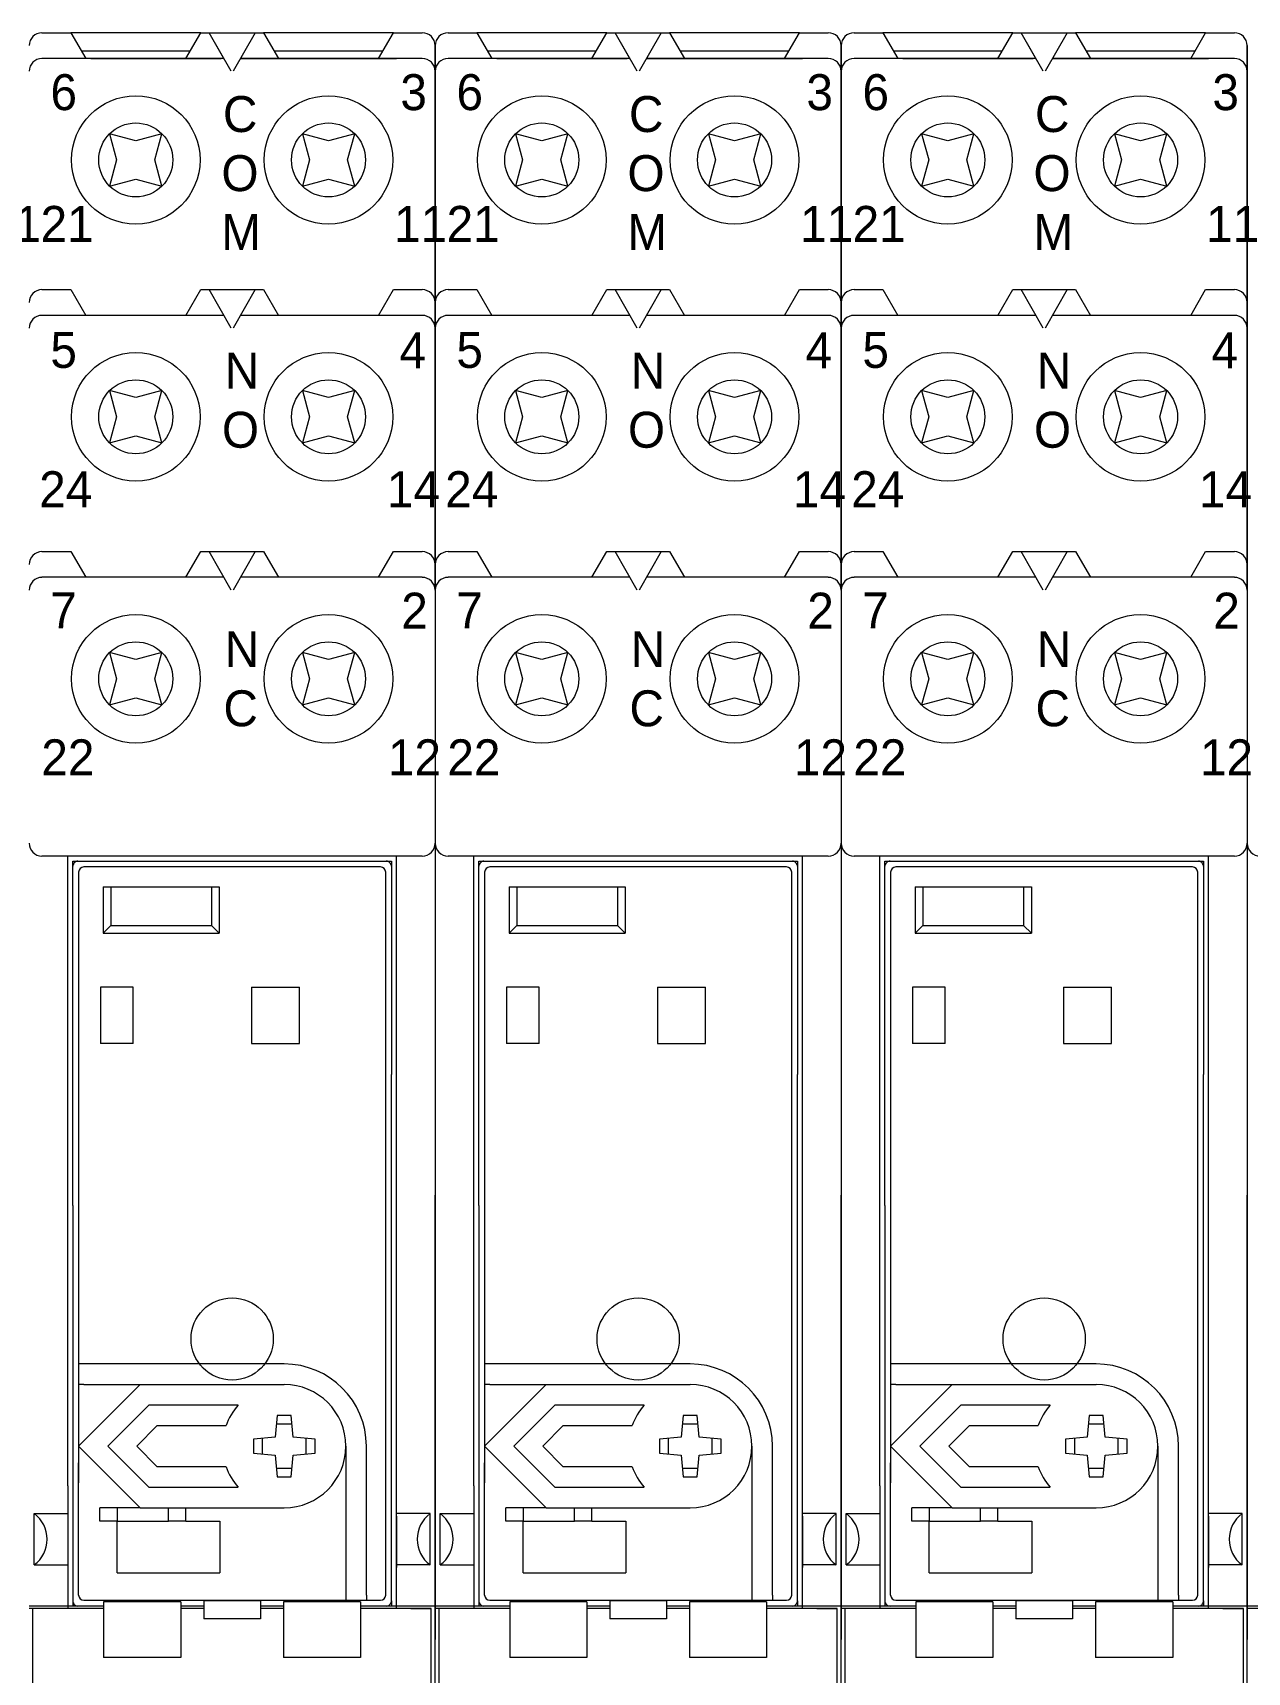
# Model space of a CAD drawing. Header units: millimetres. Extents: x -6000 to 26000, y -6000 to 26000.
# Drawn here: x 111.1 to 117.67, y -4571.37 to -4562.5 of the extents above; entities that cross this region are included whole.
import ezdxf

# ---------------------------------------------------------------- set-up
doc = ezdxf.new("R2010")
doc.units = ezdxf.units.MM
doc.header["$MEASUREMENT"] = 0
doc.linetypes.add('HIDDEN2', pattern=[2.38125, 1.5875, -0.79375])
doc.layers.add('Чертеж и Рисунок_Ном._пера__1', color=7, linetype='Continuous', lineweight=15)
doc.layers.add('Чертеж и Рисунок_Ном._пера__7', color=7, linetype='Continuous', lineweight=15)
doc.styles.add('СГЕНЕРИР_СТИЛЬ_3', font='')
doc.styles.get('СГЕНЕРИР_СТИЛЬ_3').set_extended_font_data('Arial')

msp = doc.modelspace()

# ---------------------------------------------------------------- linework, layer by layer
at = {"layer": 'Чертеж и Рисунок_Ном._пера__7', "color": 7, "linetype": 'Continuous', "lineweight": 15}
for p, q in [((111.1474, -4562.4969), (111.3035, -4562.4969)), ((112.0067, -4562.4969), (111.3035, -4562.4969)), ((111.3035, -4562.4969), (111.3839, -4562.636)), ((111.9263, -4562.636), (112.0067, -4562.4969)), ((112.0067, -4562.4969), (112.0515, -4562.4969)), ((112.0296, -4562.4969), (112.3239, -4562.4969)), ((112.1318, -4562.636), (112.0515, -4562.4969)), ((112.172, -4562.7056), (112.0515, -4562.4969)), ((112.0515, -4562.4969), (112.3019, -4562.4969)), ((112.3019, -4562.4969), (112.1814, -4562.7056)), ((112.3019, -4562.4969), (112.3468, -4562.4969)), ((113.0499, -4562.4969), (112.3468, -4562.4969)), ((112.3468, -4562.4969), (112.4271, -4562.636)), ((112.9696, -4562.636), (113.0499, -4562.4969)), ((113.0499, -4562.4969), (113.2061, -4562.4969)), ((113.3452, -4562.4969), (113.5013, -4562.4969)), ((114.2044, -4562.4969), (113.5013, -4562.4969)), ((113.5013, -4562.4969), (113.5816, -4562.636)), ((114.1241, -4562.636), (114.2044, -4562.4969)), ((114.2044, -4562.4969), (114.2493, -4562.4969)), ((114.2274, -4562.4969), (114.5216, -4562.4969)), ((114.3296, -4562.636), (114.2493, -4562.4969)), ((114.3698, -4562.7056), (114.2493, -4562.4969)), ((114.2493, -4562.4969), (114.4997, -4562.4969)), ((114.4997, -4562.4969), (114.3792, -4562.7056)), ((114.4997, -4562.4969), (114.5446, -4562.4969)), ((115.2477, -4562.4969), (114.5446, -4562.4969)), ((114.5446, -4562.4969), (114.6249, -4562.636)), ((115.1674, -4562.636), (115.2477, -4562.4969)), ((115.2477, -4562.4969), (115.4038, -4562.4969)), ((115.5429, -4562.4969), (115.6991, -4562.4969)), ((116.4022, -4562.4969), (115.6991, -4562.4969)), ((115.6991, -4562.4969), (115.7794, -4562.636)), ((116.3219, -4562.636), (116.4022, -4562.4969)), ((116.4022, -4562.4969), (116.4471, -4562.4969)), ((116.4251, -4562.4969), (116.7194, -4562.4969)), ((116.5274, -4562.636), (116.4471, -4562.4969)), ((116.5676, -4562.7056), (116.4471, -4562.4969)), ((116.4471, -4562.4969), (116.6975, -4562.4969)), ((116.6975, -4562.4969), (116.577, -4562.7056)), ((116.6975, -4562.4969), (116.7424, -4562.4969)), ((117.4455, -4562.4969), (116.7424, -4562.4969)), ((116.7424, -4562.4969), (116.8227, -4562.636)), ((117.3652, -4562.636), (117.4455, -4562.4969)), ((117.4455, -4562.4969), (117.6016, -4562.4969)), ((111.3598, -4562.5943), (111.9504, -4562.5943)), ((112.403, -4562.5943), (112.9937, -4562.5943)), ((113.2756, -4562.7056), (113.2756, -4562.5665)), ((113.2756, -4562.5665), (113.2756, -4562.7056)), ((113.5575, -4562.5943), (114.1482, -4562.5943)), ((114.6008, -4562.5943), (115.1915, -4562.5943)), ((115.4734, -4562.7056), (115.4734, -4562.5665)), ((115.4734, -4562.5665), (115.4734, -4562.7056)), ((115.7553, -4562.5943), (116.346, -4562.5943)), ((116.7986, -4562.5943), (117.3892, -4562.5943)), ((117.6712, -4562.7056), (117.6712, -4562.5665)), ((117.6712, -4562.5665), (117.6712, -4562.7056)), ((112.1318, -4562.636), (111.1474, -4562.636)), ((111.4117, -4562.636), (112.1166, -4562.636)), ((112.2216, -4562.636), (113.067, -4562.636)), ((113.2061, -4562.636), (112.2216, -4562.636)), ((112.2368, -4562.636), (113.067, -4562.636)), ((114.3296, -4562.636), (113.3452, -4562.636)), ((113.6095, -4562.636), (114.3144, -4562.636)), ((114.4194, -4562.636), (115.2647, -4562.636)), ((115.4038, -4562.636), (114.4194, -4562.636)), ((114.4346, -4562.636), (115.2647, -4562.636)), ((116.5274, -4562.636), (115.5429, -4562.636)), ((115.8072, -4562.636), (116.5122, -4562.636)), ((116.6172, -4562.636), (117.4625, -4562.636)), ((117.6016, -4562.636), (116.6172, -4562.636)), ((116.6324, -4562.636), (117.4625, -4562.636)), ((113.2756, -4562.7056), (113.2756, -4568.791)), ((113.2756, -4563.9575), (113.2756, -4562.7056)), ((113.2756, -4562.7056), (113.2756, -4568.791)), ((113.2756, -4562.7056), (113.2756, -4563.9575)), ((115.4734, -4562.7056), (115.4734, -4568.791)), ((115.4734, -4563.9575), (115.4734, -4562.7056)), ((115.4734, -4562.7056), (115.4734, -4568.791)), ((115.4734, -4562.7056), (115.4734, -4563.9575)), ((117.6712, -4562.7056), (117.6712, -4568.791)), ((117.6712, -4563.9575), (117.6712, -4562.7056)), ((117.6712, -4562.7056), (117.6712, -4568.791)), ((117.6712, -4562.7056), (117.6712, -4563.9575)), ((111.5135, -4563.0438), (111.5514, -4563.1855)), ((111.6551, -4563.0818), (111.5135, -4563.0438)), ((111.7967, -4563.0438), (111.6551, -4563.0818)), ((111.7588, -4563.1855), (111.7967, -4563.0438)), ((112.6983, -4563.0818), (112.5567, -4563.0438)), ((112.5567, -4563.0438), (112.5947, -4563.1855)), ((112.84, -4563.0438), (112.6983, -4563.0818)), ((112.802, -4563.1855), (112.84, -4563.0438)), ((113.7112, -4563.0438), (113.7492, -4563.1855)), ((113.8529, -4563.0818), (113.7112, -4563.0438)), ((113.9945, -4563.0438), (113.8529, -4563.0818)), ((113.9566, -4563.1855), (113.9945, -4563.0438)), ((114.8961, -4563.0818), (114.7545, -4563.0438)), ((114.7545, -4563.0438), (114.7924, -4563.1855)), ((115.0378, -4563.0438), (114.8961, -4563.0818)), ((114.9998, -4563.1855), (115.0378, -4563.0438)), ((115.909, -4563.0438), (115.947, -4563.1855)), ((116.0507, -4563.0818), (115.909, -4563.0438)), ((116.1923, -4563.0438), (116.0507, -4563.0818)), ((116.1543, -4563.1855), (116.1923, -4563.0438)), ((117.0939, -4563.0818), (116.9523, -4563.0438)), ((116.9523, -4563.0438), (116.9902, -4563.1855)), ((117.2355, -4563.0438), (117.0939, -4563.0818)), ((117.1976, -4563.1855), (117.2355, -4563.0438)), ((111.5514, -4563.1855), (111.5135, -4563.3271)), ((111.7967, -4563.3271), (111.7588, -4563.1855)), ((112.5947, -4563.1855), (112.5567, -4563.3271)), ((112.84, -4563.3271), (112.802, -4563.1855)), ((113.7492, -4563.1855), (113.7112, -4563.3271)), ((113.9945, -4563.3271), (113.9566, -4563.1855)), ((114.7924, -4563.1855), (114.7545, -4563.3271)), ((115.0378, -4563.3271), (114.9998, -4563.1855)), ((115.947, -4563.1855), (115.909, -4563.3271)), ((116.1923, -4563.3271), (116.1543, -4563.1855)), ((116.9902, -4563.1855), (116.9523, -4563.3271)), ((117.2355, -4563.3271), (117.1976, -4563.1855)), ((111.5135, -4563.3271), (111.6551, -4563.2891)), ((111.6551, -4563.2891), (111.7967, -4563.3271)), ((112.5567, -4563.3271), (112.6983, -4563.2891)), ((112.6983, -4563.2891), (112.84, -4563.3271)), ((113.7112, -4563.3271), (113.8529, -4563.2891)), ((113.8529, -4563.2891), (113.9945, -4563.3271)), ((114.7545, -4563.3271), (114.8961, -4563.2891)), ((114.8961, -4563.2891), (115.0378, -4563.3271)), ((115.909, -4563.3271), (116.0507, -4563.2891)), ((116.0507, -4563.2891), (116.1923, -4563.3271)), ((116.9523, -4563.3271), (117.0939, -4563.2891)), ((117.0939, -4563.2891), (117.2355, -4563.3271)), ((111.1474, -4563.8879), (111.3035, -4563.8879)), ((111.3035, -4563.8879), (111.3839, -4564.027)), ((111.9263, -4564.027), (112.0067, -4563.8879)), ((112.0067, -4563.8879), (112.0515, -4563.8879)), ((112.172, -4564.0966), (112.0515, -4563.8879)), ((112.0515, -4563.8879), (112.3019, -4563.8879)), ((112.3019, -4563.8879), (112.1814, -4564.0966)), ((112.3019, -4563.8879), (112.3468, -4563.8879)), ((112.3468, -4563.8879), (112.4271, -4564.027)), ((112.9696, -4564.027), (113.0499, -4563.8879)), ((113.0499, -4563.8879), (113.2061, -4563.8879)), ((113.3452, -4563.8879), (113.5013, -4563.8879)), ((113.5013, -4563.8879), (113.5816, -4564.027)), ((114.1241, -4564.027), (114.2044, -4563.8879)), ((114.2044, -4563.8879), (114.2493, -4563.8879)), ((114.3698, -4564.0966), (114.2493, -4563.8879)), ((114.2493, -4563.8879), (114.4997, -4563.8879)), ((114.4997, -4563.8879), (114.3792, -4564.0966)), ((114.4997, -4563.8879), (114.5446, -4563.8879)), ((114.5446, -4563.8879), (114.6249, -4564.027)), ((115.1674, -4564.027), (115.2477, -4563.8879)), ((115.2477, -4563.8879), (115.4038, -4563.8879)), ((115.5429, -4563.8879), (115.6991, -4563.8879)), ((115.6991, -4563.8879), (115.7794, -4564.027)), ((116.3219, -4564.027), (116.4022, -4563.8879)), ((116.4022, -4563.8879), (116.4471, -4563.8879)), ((116.5676, -4564.0966), (116.4471, -4563.8879)), ((116.4471, -4563.8879), (116.6975, -4563.8879)), ((116.6975, -4563.8879), (116.577, -4564.0966)), ((116.6975, -4563.8879), (116.7424, -4563.8879)), ((116.7424, -4563.8879), (116.8227, -4564.027)), ((117.3652, -4564.027), (117.4455, -4563.8879)), ((117.4455, -4563.8879), (117.6016, -4563.8879)), ((112.1318, -4564.027), (111.1474, -4564.027)), ((113.2061, -4564.027), (112.2216, -4564.027)), ((113.2756, -4564.0966), (113.2756, -4563.9575)), ((113.2756, -4563.9575), (113.2756, -4564.0966)), ((114.3296, -4564.027), (113.3452, -4564.027)), ((115.4038, -4564.027), (114.4194, -4564.027)), ((115.4734, -4564.0966), (115.4734, -4563.9575)), ((115.4734, -4563.9575), (115.4734, -4564.0966)), ((116.5274, -4564.027), (115.5429, -4564.027)), ((117.6016, -4564.027), (116.6172, -4564.027)), ((117.6712, -4564.0966), (117.6712, -4563.9575)), ((117.6712, -4563.9575), (117.6712, -4564.0966)), ((113.2756, -4565.3763), (113.2756, -4564.0966)), ((113.2756, -4564.0966), (113.2756, -4565.3763)), ((115.4734, -4565.3763), (115.4734, -4564.0966)), ((115.4734, -4564.0966), (115.4734, -4565.3763)), ((117.6712, -4565.3763), (117.6712, -4564.0966)), ((117.6712, -4564.0966), (117.6712, -4565.3763)), ((111.5135, -4564.4348), (111.5514, -4564.5765)), ((111.6551, -4564.4728), (111.5135, -4564.4348)), ((111.7967, -4564.4348), (111.6551, -4564.4728)), ((111.7588, -4564.5765), (111.7967, -4564.4348)), ((112.5567, -4564.4348), (112.5947, -4564.5765)), ((112.6983, -4564.4728), (112.5567, -4564.4348)), ((112.84, -4564.4348), (112.6983, -4564.4728)), ((112.802, -4564.5765), (112.84, -4564.4348)), ((113.7112, -4564.4348), (113.7492, -4564.5765)), ((113.8529, -4564.4728), (113.7112, -4564.4348)), ((113.9945, -4564.4348), (113.8529, -4564.4728)), ((113.9566, -4564.5765), (113.9945, -4564.4348)), ((114.7545, -4564.4348), (114.7924, -4564.5765)), ((114.8961, -4564.4728), (114.7545, -4564.4348)), ((115.0378, -4564.4348), (114.8961, -4564.4728)), ((114.9998, -4564.5765), (115.0378, -4564.4348)), ((115.909, -4564.4348), (115.947, -4564.5765)), ((116.0507, -4564.4728), (115.909, -4564.4348)), ((116.1923, -4564.4348), (116.0507, -4564.4728)), ((116.1543, -4564.5765), (116.1923, -4564.4348)), ((116.9523, -4564.4348), (116.9902, -4564.5765)), ((117.0939, -4564.4728), (116.9523, -4564.4348)), ((117.2355, -4564.4348), (117.0939, -4564.4728)), ((117.1976, -4564.5765), (117.2355, -4564.4348)), ((111.5514, -4564.5765), (111.5135, -4564.7181)), ((111.7967, -4564.7181), (111.7588, -4564.5765)), ((112.5947, -4564.5765), (112.5567, -4564.7181)), ((112.84, -4564.7181), (112.802, -4564.5765)), ((113.7492, -4564.5765), (113.7112, -4564.7181)), ((113.9945, -4564.7181), (113.9566, -4564.5765)), ((114.7924, -4564.5765), (114.7545, -4564.7181)), ((115.0378, -4564.7181), (114.9998, -4564.5765)), ((115.947, -4564.5765), (115.909, -4564.7181)), ((116.1923, -4564.7181), (116.1543, -4564.5765)), ((116.9902, -4564.5765), (116.9523, -4564.7181)), ((117.2355, -4564.7181), (117.1976, -4564.5765)), ((111.5135, -4564.7181), (111.6551, -4564.6801)), ((111.6551, -4564.6801), (111.7967, -4564.7181)), ((112.5567, -4564.7181), (112.6983, -4564.6801)), ((112.6983, -4564.6801), (112.84, -4564.7181)), ((113.7112, -4564.7181), (113.8529, -4564.6801)), ((113.8529, -4564.6801), (113.9945, -4564.7181)), ((114.7545, -4564.7181), (114.8961, -4564.6801)), ((114.8961, -4564.6801), (115.0378, -4564.7181)), ((115.909, -4564.7181), (116.0507, -4564.6801)), ((116.0507, -4564.6801), (116.1923, -4564.7181)), ((116.9523, -4564.7181), (117.0939, -4564.6801)), ((117.0939, -4564.6801), (117.2355, -4564.7181)), ((111.1474, -4565.3067), (111.3035, -4565.3067)), ((111.3035, -4565.3067), (111.3839, -4565.4458)), ((111.9263, -4565.4458), (112.0067, -4565.3067)), ((112.0067, -4565.3067), (112.0515, -4565.3067)), ((112.172, -4565.5154), (112.0515, -4565.3067)), ((112.0515, -4565.3067), (112.3019, -4565.3067)), ((112.3019, -4565.3067), (112.1814, -4565.5154)), ((112.3019, -4565.3067), (112.3468, -4565.3067)), ((112.3468, -4565.3067), (112.4271, -4565.4458)), ((112.9696, -4565.4458), (113.0499, -4565.3067)), ((113.0499, -4565.3067), (113.2061, -4565.3067)), ((113.3452, -4565.3067), (113.5013, -4565.3067)), ((113.5013, -4565.3067), (113.5816, -4565.4458)), ((114.1241, -4565.4458), (114.2044, -4565.3067)), ((114.2044, -4565.3067), (114.2493, -4565.3067)), ((114.3698, -4565.5154), (114.2493, -4565.3067)), ((114.2493, -4565.3067), (114.4997, -4565.3067)), ((114.4997, -4565.3067), (114.3792, -4565.5154)), ((114.4997, -4565.3067), (114.5446, -4565.3067)), ((114.5446, -4565.3067), (114.6249, -4565.4458)), ((115.1674, -4565.4458), (115.2477, -4565.3067)), ((115.2477, -4565.3067), (115.4038, -4565.3067)), ((115.5429, -4565.3067), (115.6991, -4565.3067)), ((115.6991, -4565.3067), (115.7794, -4565.4458)), ((116.3219, -4565.4458), (116.4022, -4565.3067)), ((116.4022, -4565.3067), (116.4471, -4565.3067)), ((116.5676, -4565.5154), (116.4471, -4565.3067)), ((116.4471, -4565.3067), (116.6975, -4565.3067)), ((116.6975, -4565.3067), (116.577, -4565.5154)), ((116.6975, -4565.3067), (116.7424, -4565.3067)), ((116.7424, -4565.3067), (116.8227, -4565.4458)), ((117.3652, -4565.4458), (117.4455, -4565.3067)), ((117.4455, -4565.3067), (117.6016, -4565.3067)), ((112.1318, -4565.4458), (111.1474, -4565.4458)), ((113.2061, -4565.4458), (112.2216, -4565.4458)), ((113.2756, -4565.5154), (113.2756, -4565.3763)), ((113.2756, -4565.3763), (113.2756, -4565.5154)), ((114.3296, -4565.4458), (113.3452, -4565.4458)), ((115.4038, -4565.4458), (114.4194, -4565.4458)), ((115.4734, -4565.5154), (115.4734, -4565.3763)), ((115.4734, -4565.3763), (115.4734, -4565.5154)), ((116.5274, -4565.4458), (115.5429, -4565.4458)), ((117.6016, -4565.4458), (116.6172, -4565.4458)), ((117.6712, -4565.5154), (117.6712, -4565.3763)), ((117.6712, -4565.3763), (117.6712, -4565.5154)), ((111.5135, -4565.8536), (111.5514, -4565.9953)), ((111.6551, -4565.8916), (111.5135, -4565.8536)), ((111.7967, -4565.8536), (111.6551, -4565.8916)), ((111.7588, -4565.9953), (111.7967, -4565.8536)), ((112.6983, -4565.8916), (112.5567, -4565.8536)), ((112.5567, -4565.8536), (112.5947, -4565.9953)), ((112.84, -4565.8536), (112.6983, -4565.8916)), ((112.802, -4565.9953), (112.84, -4565.8536)), ((113.7112, -4565.8536), (113.7492, -4565.9953)), ((113.8529, -4565.8916), (113.7112, -4565.8536)), ((113.9945, -4565.8536), (113.8529, -4565.8916)), ((113.9566, -4565.9953), (113.9945, -4565.8536)), ((114.8961, -4565.8916), (114.7545, -4565.8536)), ((114.7545, -4565.8536), (114.7924, -4565.9953)), ((115.0378, -4565.8536), (114.8961, -4565.8916)), ((114.9998, -4565.9953), (115.0378, -4565.8536)), ((115.909, -4565.8536), (115.947, -4565.9953)), ((116.0507, -4565.8916), (115.909, -4565.8536)), ((116.1923, -4565.8536), (116.0507, -4565.8916)), ((116.1543, -4565.9953), (116.1923, -4565.8536)), ((117.0939, -4565.8916), (116.9523, -4565.8536)), ((116.9523, -4565.8536), (116.9902, -4565.9953)), ((117.2355, -4565.8536), (117.0939, -4565.8916)), ((117.1976, -4565.9953), (117.2355, -4565.8536)), ((111.5514, -4565.9953), (111.5135, -4566.1369)), ((111.7967, -4566.1369), (111.7588, -4565.9953)), ((112.5947, -4565.9953), (112.5567, -4566.1369)), ((112.84, -4566.1369), (112.802, -4565.9953)), ((113.7492, -4565.9953), (113.7112, -4566.1369)), ((113.9945, -4566.1369), (113.9566, -4565.9953)), ((114.7924, -4565.9953), (114.7545, -4566.1369)), ((115.0378, -4566.1369), (114.9998, -4565.9953)), ((115.947, -4565.9953), (115.909, -4566.1369)), ((116.1923, -4566.1369), (116.1543, -4565.9953)), ((116.9902, -4565.9953), (116.9523, -4566.1369)), ((117.2355, -4566.1369), (117.1976, -4565.9953)), ((111.5135, -4566.1369), (111.6551, -4566.099)), ((111.6551, -4566.099), (111.7967, -4566.1369)), ((112.5567, -4566.1369), (112.6983, -4566.099)), ((112.6983, -4566.099), (112.84, -4566.1369)), ((113.7112, -4566.1369), (113.8529, -4566.099)), ((113.8529, -4566.099), (113.9945, -4566.1369)), ((114.7545, -4566.1369), (114.8961, -4566.099)), ((114.8961, -4566.099), (115.0378, -4566.1369)), ((115.909, -4566.1369), (116.0507, -4566.099)), ((116.0507, -4566.099), (116.1923, -4566.1369)), ((116.9523, -4566.1369), (117.0939, -4566.099)), ((117.0939, -4566.099), (117.2355, -4566.1369)), ((113.2061, -4566.9551), (111.1474, -4566.9551)), ((111.2865, -4570.3662), (111.2865, -4566.9551)), ((113.067, -4571.0307), (113.067, -4566.9551)), ((115.4038, -4566.9551), (113.3452, -4566.9551)), ((113.4843, -4570.3662), (113.4843, -4566.9551)), ((115.2647, -4571.0307), (115.2647, -4566.9551)), ((117.6016, -4566.9551), (115.5429, -4566.9551)), ((115.682, -4570.3662), (115.682, -4566.9551)), ((117.4625, -4571.0307), (117.4625, -4566.9551)), ((111.3143, -4567.0107), (111.3143, -4566.9829)), ((111.3143, -4566.9829), (113.0391, -4566.9829)), ((111.3143, -4567.6923), (111.3143, -4567.0107)), ((111.3456, -4567.042), (111.3456, -4569.7058)), ((112.98, -4567.0142), (111.3734, -4567.0142)), ((113.0078, -4570.9577), (113.0078, -4567.042)), ((113.0113, -4566.9829), (113.0391, -4566.9829)), ((113.0391, -4566.9829), (113.0391, -4567.0107)), ((113.0391, -4566.9829), (113.0391, -4568.1374)), ((113.5121, -4567.0107), (113.5121, -4566.9829)), ((113.5121, -4566.9829), (115.2369, -4566.9829)), ((113.5121, -4567.6923), (113.5121, -4567.0107)), ((113.5434, -4567.042), (113.5434, -4569.7058)), ((115.1778, -4567.0142), (113.5712, -4567.0142)), ((115.2056, -4570.9577), (115.2056, -4567.042)), ((115.2091, -4566.9829), (115.2369, -4566.9829)), ((115.2369, -4566.9829), (115.2369, -4567.0107)), ((115.2369, -4566.9829), (115.2369, -4568.1374)), ((115.7099, -4567.0107), (115.7099, -4566.9829)), ((115.7099, -4566.9829), (117.4347, -4566.9829)), ((115.7099, -4567.6923), (115.7099, -4567.0107)), ((115.7412, -4567.042), (115.7412, -4569.7058)), ((117.3756, -4567.0142), (115.769, -4567.0142)), ((117.4034, -4570.9577), (117.4034, -4567.042)), ((117.4069, -4566.9829), (117.4347, -4566.9829)), ((117.4347, -4566.9829), (117.4347, -4567.0107)), ((117.4347, -4566.9829), (117.4347, -4568.1374)), ((111.4777, -4567.122), (112.1072, -4567.122)), ((111.4777, -4567.122), (111.4777, -4567.3724)), ((111.5195, -4567.122), (111.5195, -4567.3306)), ((112.0654, -4567.122), (112.0654, -4567.3306)), ((112.1072, -4567.122), (112.1072, -4567.3724)), ((113.6755, -4567.122), (114.305, -4567.122)), ((113.6755, -4567.122), (113.6755, -4567.3724)), ((113.7173, -4567.122), (113.7173, -4567.3306)), ((114.2632, -4567.122), (114.2632, -4567.3306)), ((114.305, -4567.122), (114.305, -4567.3724)), ((115.8733, -4567.122), (116.5027, -4567.122)), ((115.8733, -4567.122), (115.8733, -4567.3724)), ((115.915, -4567.122), (115.915, -4567.3306)), ((116.461, -4567.122), (116.461, -4567.3306)), ((116.5027, -4567.122), (116.5027, -4567.3724)), ((111.4777, -4567.3724), (111.5195, -4567.3306)), ((111.4777, -4567.3724), (112.1072, -4567.3724)), ((111.5195, -4567.3306), (112.0654, -4567.3306)), ((112.1072, -4567.3724), (112.0654, -4567.3306)), ((113.6755, -4567.3724), (113.7173, -4567.3306)), ((113.6755, -4567.3724), (114.305, -4567.3724)), ((113.7173, -4567.3306), (114.2632, -4567.3306)), ((114.305, -4567.3724), (114.2632, -4567.3306)), ((115.8733, -4567.3724), (115.915, -4567.3306)), ((115.8733, -4567.3724), (116.5027, -4567.3724)), ((115.915, -4567.3306), (116.461, -4567.3306)), ((116.5027, -4567.3724), (116.461, -4567.3306)), ((111.6412, -4567.6645), (111.4638, -4567.6645)), ((111.4638, -4567.6645), (111.4638, -4567.9705)), ((111.6412, -4567.9705), (111.6412, -4567.6645)), ((112.281, -4567.6645), (112.5419, -4567.6645)), ((112.281, -4567.6645), (112.281, -4567.9705)), ((112.5419, -4567.9705), (112.5419, -4567.6645)), ((113.839, -4567.6645), (113.6616, -4567.6645)), ((113.6616, -4567.6645), (113.6616, -4567.9705)), ((113.839, -4567.9705), (113.839, -4567.6645)), ((114.4788, -4567.6645), (114.7396, -4567.6645)), ((114.4788, -4567.6645), (114.4788, -4567.9705)), ((114.7396, -4567.9705), (114.7396, -4567.6645)), ((116.0367, -4567.6645), (115.8594, -4567.6645)), ((115.8594, -4567.6645), (115.8594, -4567.9705)), ((116.0367, -4567.9705), (116.0367, -4567.6645)), ((116.6766, -4567.6645), (116.9374, -4567.6645)), ((116.6766, -4567.6645), (116.6766, -4567.9705)), ((116.9374, -4567.9705), (116.9374, -4567.6645)), ((111.3143, -4568.1374), (111.3143, -4567.6923)), ((113.5121, -4568.1374), (113.5121, -4567.6923)), ((115.7099, -4568.1374), (115.7099, -4567.6923)), ((111.3454, -4567.7618), (111.3454, -4570.3491)), ((113.0081, -4570.3491), (113.0081, -4567.7618)), ((113.5432, -4567.7618), (113.5432, -4570.3491)), ((115.2058, -4570.3491), (115.2058, -4567.7618)), ((115.7409, -4567.7618), (115.7409, -4570.3491)), ((117.4036, -4570.3491), (117.4036, -4567.7618)), ((111.6412, -4567.9705), (111.4638, -4567.9705)), ((112.281, -4567.9705), (112.5419, -4567.9705)), ((113.839, -4567.9705), (113.6616, -4567.9705)), ((114.4788, -4567.9705), (114.7396, -4567.9705)), ((116.0367, -4567.9705), (115.8594, -4567.9705)), ((116.6766, -4567.9705), (116.9374, -4567.9705)), ((111.3143, -4568.8468), (111.3143, -4568.1374)), ((113.0391, -4570.989), (113.0391, -4568.1374)), ((113.5121, -4568.8468), (113.5121, -4568.1374)), ((115.2369, -4570.989), (115.2369, -4568.1374)), ((115.7099, -4568.8468), (115.7099, -4568.1374)), ((117.4347, -4570.989), (117.4347, -4568.1374)), ((113.2756, -4572.4356), (113.2756, -4568.791)), ((113.2756, -4568.791), (113.2756, -4571.0585)), ((115.4734, -4572.4356), (115.4734, -4568.791)), ((115.4734, -4568.791), (115.4734, -4571.0585)), ((117.6712, -4572.4356), (117.6712, -4568.791)), ((117.6712, -4568.791), (117.6712, -4571.0585)), ((111.3143, -4568.8468), (111.3143, -4571.0168)), ((113.5121, -4568.8468), (113.5121, -4571.0168)), ((115.7099, -4568.8468), (115.7099, -4571.0168)), ((111.3734, -4569.7058), (111.3456, -4569.7058)), ((111.3456, -4569.7058), (111.3456, -4569.8171)), ((112.4584, -4569.7058), (111.3734, -4569.7058)), ((113.5712, -4569.7058), (113.5434, -4569.7058)), ((113.5434, -4569.7058), (113.5434, -4569.8171)), ((114.6562, -4569.7058), (113.5712, -4569.7058)), ((115.769, -4569.7058), (115.7412, -4569.7058)), ((115.7412, -4569.7058), (115.7412, -4569.8171)), ((116.854, -4569.7058), (115.769, -4569.7058)), ((111.3734, -4569.8171), (111.3456, -4569.8171)), ((111.3456, -4569.8171), (111.3456, -4570.1509)), ((111.3456, -4570.1509), (111.6794, -4569.8171)), ((111.3734, -4569.8171), (112.4584, -4569.8171)), ((113.5712, -4569.8171), (113.5434, -4569.8171)), ((113.5434, -4569.8171), (113.5434, -4570.1509)), ((113.5434, -4570.1509), (113.8772, -4569.8171)), ((113.5712, -4569.8171), (114.6562, -4569.8171)), ((115.769, -4569.8171), (115.7412, -4569.8171)), ((115.7412, -4569.8171), (115.7412, -4570.1509)), ((115.7412, -4570.1509), (116.075, -4569.8171)), ((115.769, -4569.8171), (116.854, -4569.8171)), ((111.7255, -4569.9283), (111.503, -4570.1509)), ((112.2096, -4569.9283), (111.7255, -4569.9283)), ((113.9233, -4569.9283), (113.7008, -4570.1509)), ((114.4073, -4569.9283), (113.9233, -4569.9283)), ((116.1211, -4569.9283), (115.8985, -4570.1509)), ((116.6051, -4569.9283), (116.1211, -4569.9283)), ((111.6603, -4570.1509), (111.7716, -4570.0396)), ((111.7716, -4570.0396), (112.1436, -4570.0396)), ((112.4201, -4569.984), (112.4098, -4570.1023)), ((112.5009, -4570.0324), (112.4159, -4570.0324)), ((112.4967, -4569.984), (112.4201, -4569.984)), ((112.507, -4570.1023), (112.4967, -4569.984)), ((113.8581, -4570.1509), (113.9694, -4570.0396)), ((113.9694, -4570.0396), (114.3414, -4570.0396)), ((114.6179, -4569.984), (114.6076, -4570.1023)), ((114.6987, -4570.0324), (114.6137, -4570.0324)), ((114.6944, -4569.984), (114.6179, -4569.984)), ((114.7048, -4570.1023), (114.6944, -4569.984)), ((116.0559, -4570.1509), (116.1672, -4570.0396)), ((116.1672, -4570.0396), (116.5392, -4570.0396)), ((116.8157, -4569.984), (116.8054, -4570.1023)), ((116.8965, -4570.0324), (116.8115, -4570.0324)), ((116.8922, -4569.984), (116.8157, -4569.984)), ((116.9026, -4570.1023), (116.8922, -4569.984)), ((111.3456, -4570.1509), (111.3456, -4570.2411)), ((111.3456, -4570.1509), (111.6794, -4570.4847)), ((111.503, -4570.1509), (111.7255, -4570.3735)), ((111.7716, -4570.2622), (111.6603, -4570.1509)), ((112.4098, -4570.1023), (112.2915, -4570.1126)), ((112.2915, -4570.1126), (112.2915, -4570.1891)), ((112.3399, -4570.1084), (112.3399, -4570.1934)), ((112.6253, -4570.1126), (112.507, -4570.1023)), ((112.5769, -4570.1934), (112.5769, -4570.1084)), ((112.6253, -4570.1891), (112.6253, -4570.1126)), ((112.7922, -4570.1509), (112.7922, -4570.9577)), ((112.9035, -4570.9577), (112.9035, -4570.1509)), ((113.5434, -4570.1509), (113.5434, -4570.2411)), ((113.5434, -4570.1509), (113.8772, -4570.4847)), ((113.7008, -4570.1509), (113.9233, -4570.3735)), ((113.9694, -4570.2622), (113.8581, -4570.1509)), ((114.6076, -4570.1023), (114.4893, -4570.1126)), ((114.4893, -4570.1126), (114.4893, -4570.1891)), ((114.5377, -4570.1084), (114.5377, -4570.1934)), ((114.8231, -4570.1126), (114.7048, -4570.1023)), ((114.7746, -4570.1934), (114.7746, -4570.1084)), ((114.8231, -4570.1891), (114.8231, -4570.1126)), ((114.99, -4570.1509), (114.99, -4570.9577)), ((115.1013, -4570.9577), (115.1013, -4570.1509)), ((115.7412, -4570.1509), (115.7412, -4570.2411)), ((115.7412, -4570.1509), (116.075, -4570.4847)), ((115.8985, -4570.1509), (116.1211, -4570.3735)), ((116.1672, -4570.2622), (116.0559, -4570.1509)), ((116.8054, -4570.1023), (116.687, -4570.1126)), ((116.687, -4570.1126), (116.687, -4570.1891)), ((116.7355, -4570.1084), (116.7355, -4570.1934)), ((117.0209, -4570.1126), (116.9026, -4570.1023)), ((116.9724, -4570.1934), (116.9724, -4570.1084)), ((117.0209, -4570.1891), (117.0209, -4570.1126)), ((117.1878, -4570.1509), (117.1878, -4570.9577)), ((117.2991, -4570.9577), (117.2991, -4570.1509)), ((111.3456, -4570.9577), (111.3456, -4570.2411)), ((112.2915, -4570.1891), (112.4098, -4570.1995)), ((112.4098, -4570.1995), (112.4201, -4570.3178)), ((112.4967, -4570.3178), (112.507, -4570.1995)), ((112.507, -4570.1995), (112.6253, -4570.1891)), ((113.5434, -4570.9577), (113.5434, -4570.2411)), ((114.4893, -4570.1891), (114.6076, -4570.1995)), ((114.6076, -4570.1995), (114.6179, -4570.3178)), ((114.6944, -4570.3178), (114.7048, -4570.1995)), ((114.7048, -4570.1995), (114.8231, -4570.1891)), ((115.7412, -4570.9577), (115.7412, -4570.2411)), ((116.687, -4570.1891), (116.8054, -4570.1995)), ((116.8054, -4570.1995), (116.8157, -4570.3178)), ((116.8922, -4570.3178), (116.9026, -4570.1995)), ((116.9026, -4570.1995), (117.0209, -4570.1891)), ((112.1436, -4570.2622), (111.7716, -4570.2622)), ((112.4159, -4570.2694), (112.5009, -4570.2694)), ((112.4201, -4570.3178), (112.4967, -4570.3178)), ((114.3414, -4570.2622), (113.9694, -4570.2622)), ((114.6137, -4570.2694), (114.6987, -4570.2694)), ((114.6179, -4570.3178), (114.6944, -4570.3178)), ((116.5392, -4570.2622), (116.1672, -4570.2622)), ((116.8115, -4570.2694), (116.8965, -4570.2694)), ((116.8157, -4570.3178), (116.8922, -4570.3178)), ((111.2865, -4570.3662), (111.2865, -4571.0307)), ((111.7255, -4570.3735), (112.2096, -4570.3735)), ((113.4843, -4570.3662), (113.4843, -4571.0307)), ((113.9233, -4570.3735), (114.4073, -4570.3735)), ((115.682, -4570.3662), (115.682, -4571.0307)), ((116.1211, -4570.3735), (116.6051, -4570.3735)), ((111.5542, -4570.4847), (111.4611, -4570.4847)), ((111.4611, -4570.5578), (111.4611, -4570.4847)), ((111.5542, -4570.4847), (111.5542, -4570.5578)), ((111.6794, -4570.4847), (111.5542, -4570.4847)), ((111.6794, -4570.4847), (112.4584, -4570.4847)), ((111.8324, -4570.5578), (111.8324, -4570.4847)), ((111.9256, -4570.5578), (111.9256, -4570.4847)), ((113.752, -4570.4847), (113.6588, -4570.4847)), ((113.6588, -4570.5578), (113.6588, -4570.4847)), ((113.752, -4570.4847), (113.752, -4570.5578)), ((113.8772, -4570.4847), (113.752, -4570.4847)), ((113.8772, -4570.4847), (114.6562, -4570.4847)), ((114.0302, -4570.5578), (114.0302, -4570.4847)), ((114.1234, -4570.5578), (114.1234, -4570.4847)), ((115.9498, -4570.4847), (115.8566, -4570.4847)), ((115.8566, -4570.5578), (115.8566, -4570.4847)), ((115.9498, -4570.4847), (115.9498, -4570.5578)), ((116.075, -4570.4847), (115.9498, -4570.4847)), ((116.075, -4570.4847), (116.854, -4570.4847)), ((116.228, -4570.5578), (116.228, -4570.4847)), ((116.3212, -4570.5578), (116.3212, -4570.4847)), ((111.1057, -4570.7942), (111.1057, -4570.516)), ((111.1057, -4570.516), (111.2865, -4570.516)), ((111.5542, -4570.5578), (111.4611, -4570.5578)), ((111.5542, -4570.5578), (111.8324, -4570.5578)), ((111.5542, -4570.836), (111.5542, -4570.5578)), ((111.9256, -4570.5578), (111.8324, -4570.5578)), ((111.9256, -4570.5578), (112.0334, -4570.5578)), ((112.0334, -4570.5578), (112.1106, -4570.5578)), ((112.1106, -4570.5578), (112.1106, -4570.836)), ((113.2478, -4570.516), (113.067, -4570.516)), ((113.067, -4570.5299), (113.067, -4570.8081)), ((113.2478, -4570.7942), (113.2478, -4570.516)), ((113.3034, -4570.7942), (113.3034, -4570.516)), ((113.3034, -4570.516), (113.4843, -4570.516)), ((113.752, -4570.5578), (113.6588, -4570.5578)), ((113.752, -4570.5578), (114.0302, -4570.5578)), ((113.752, -4570.836), (113.752, -4570.5578)), ((114.1234, -4570.5578), (114.0302, -4570.5578)), ((114.1234, -4570.5578), (114.2312, -4570.5578)), ((114.2312, -4570.5578), (114.3084, -4570.5578)), ((114.3084, -4570.5578), (114.3084, -4570.836)), ((115.4456, -4570.516), (115.2647, -4570.516)), ((115.2647, -4570.5299), (115.2647, -4570.8081)), ((115.4456, -4570.7942), (115.4456, -4570.516)), ((115.5012, -4570.7942), (115.5012, -4570.516)), ((115.5012, -4570.516), (115.682, -4570.516)), ((115.9498, -4570.5578), (115.8566, -4570.5578)), ((115.9498, -4570.5578), (116.228, -4570.5578)), ((115.9498, -4570.836), (115.9498, -4570.5578)), ((116.3212, -4570.5578), (116.228, -4570.5578)), ((116.3212, -4570.5578), (116.4289, -4570.5578)), ((116.4289, -4570.5578), (116.5062, -4570.5578)), ((116.5062, -4570.5578), (116.5062, -4570.836)), ((117.6433, -4570.516), (117.4625, -4570.516)), ((117.4625, -4570.5299), (117.4625, -4570.8081)), ((117.6433, -4570.7942), (117.6433, -4570.516)), ((111.1057, -4570.7942), (111.2865, -4570.7942)), ((111.5542, -4570.836), (112.1079, -4570.836)), ((112.1079, -4570.836), (112.1106, -4570.836)), ((113.2478, -4570.7942), (113.067, -4570.7942)), ((113.3034, -4570.7942), (113.4843, -4570.7942)), ((113.752, -4570.836), (114.3057, -4570.836)), ((114.3057, -4570.836), (114.3084, -4570.836)), ((115.4456, -4570.7942), (115.2647, -4570.7942)), ((115.5012, -4570.7942), (115.682, -4570.7942)), ((115.9498, -4570.836), (116.5035, -4570.836)), ((116.5035, -4570.836), (116.5062, -4570.836)), ((117.6433, -4570.7942), (117.4625, -4570.7942)), ((113.2756, -4570.9194), (113.2756, -4571.0585)), ((115.4734, -4570.9194), (115.4734, -4571.0585)), ((117.6712, -4570.9194), (117.6712, -4571.0585)), ((111.4812, -4571.0168), (111.0778, -4571.0168)), ((111.4812, -4571.0307), (111.0778, -4571.0307)), ((111.21, -4571.0307), (111.0987, -4571.0307)), ((111.0987, -4571.5871), (111.0987, -4571.0307)), ((111.4812, -4571.0307), (111.21, -4571.0307)), ((111.4812, -4571.0168), (111.3143, -4571.0168)), ((111.3734, -4570.9855), (112.148, -4570.9855)), ((111.4812, -4570.9937), (111.4812, -4571.295)), ((111.8985, -4570.9937), (111.4812, -4570.9937)), ((111.8985, -4570.9937), (111.8985, -4571.295)), ((112.0237, -4571.0168), (111.8985, -4571.0168)), ((112.0237, -4571.0307), (111.8985, -4571.0307)), ((112.0237, -4571.0307), (111.8985, -4571.0307)), ((112.0237, -4570.9889), (112.0237, -4571.0863)), ((112.3297, -4570.9889), (112.0237, -4570.9889)), ((112.148, -4570.9855), (112.7922, -4570.9855)), ((112.3297, -4570.9889), (112.3297, -4571.0863)), ((112.4549, -4571.0168), (112.3297, -4571.0168)), ((112.4549, -4571.0168), (112.3297, -4571.0168)), ((112.4549, -4571.0307), (112.3297, -4571.0307)), ((112.4549, -4571.0307), (112.3297, -4571.0307)), ((112.8722, -4570.9937), (112.4549, -4570.9937)), ((112.4549, -4570.9937), (112.4549, -4571.295)), ((112.7922, -4570.9577), (112.7922, -4570.9855)), ((112.7922, -4570.9855), (112.9035, -4570.9855)), ((112.8722, -4570.9937), (112.8722, -4571.295)), ((113.0391, -4571.0168), (112.8722, -4571.0168)), ((113.2756, -4571.0168), (112.8722, -4571.0168)), ((113.2547, -4571.0307), (112.8722, -4571.0307)), ((113.1435, -4571.0307), (112.8722, -4571.0307)), ((112.9035, -4570.9577), (112.9035, -4570.9855)), ((112.9035, -4570.9855), (112.98, -4570.9855)), ((113.0391, -4570.989), (113.0391, -4571.0168)), ((113.1435, -4571.0307), (113.2547, -4571.0307)), ((113.2547, -4571.5871), (113.2547, -4571.0307)), ((113.679, -4571.0168), (113.2756, -4571.0168)), ((113.679, -4571.0307), (113.2756, -4571.0307)), ((113.4078, -4571.0307), (113.2965, -4571.0307)), ((113.2965, -4571.5871), (113.2965, -4571.0307)), ((113.679, -4571.0307), (113.4078, -4571.0307)), ((113.679, -4571.0168), (113.5121, -4571.0168)), ((113.5712, -4570.9855), (114.3458, -4570.9855)), ((113.679, -4570.9937), (113.679, -4571.295)), ((114.0963, -4570.9937), (113.679, -4570.9937)), ((114.0963, -4570.9937), (114.0963, -4571.295)), ((114.2215, -4571.0168), (114.0963, -4571.0168)), ((114.2215, -4571.0307), (114.0963, -4571.0307)), ((114.2215, -4571.0307), (114.0963, -4571.0307)), ((114.2215, -4570.9889), (114.2215, -4571.0863)), ((114.5275, -4570.9889), (114.2215, -4570.9889)), ((114.3458, -4570.9855), (114.99, -4570.9855)), ((114.5275, -4570.9889), (114.5275, -4571.0863)), ((114.6527, -4571.0168), (114.5275, -4571.0168)), ((114.6527, -4571.0168), (114.5275, -4571.0168)), ((114.6527, -4571.0307), (114.5275, -4571.0307)), ((114.6527, -4571.0307), (114.5275, -4571.0307)), ((115.07, -4570.9937), (114.6527, -4570.9937)), ((114.6527, -4570.9937), (114.6527, -4571.295)), ((114.99, -4570.9577), (114.99, -4570.9855)), ((114.99, -4570.9855), (115.1013, -4570.9855)), ((115.07, -4570.9937), (115.07, -4571.295)), ((115.2369, -4571.0168), (115.07, -4571.0168)), ((115.4734, -4571.0168), (115.07, -4571.0168)), ((115.4525, -4571.0307), (115.07, -4571.0307)), ((115.3412, -4571.0307), (115.07, -4571.0307)), ((115.1013, -4570.9577), (115.1013, -4570.9855)), ((115.1013, -4570.9855), (115.1778, -4570.9855)), ((115.2369, -4570.989), (115.2369, -4571.0168)), ((115.3412, -4571.0307), (115.4525, -4571.0307)), ((115.4525, -4571.5871), (115.4525, -4571.0307)), ((115.8768, -4571.0168), (115.4734, -4571.0168)), ((115.8768, -4571.0307), (115.4734, -4571.0307)), ((115.6055, -4571.0307), (115.4943, -4571.0307)), ((115.4943, -4571.5871), (115.4943, -4571.0307)), ((115.8768, -4571.0307), (115.6055, -4571.0307)), ((115.8768, -4571.0168), (115.7099, -4571.0168)), ((115.769, -4570.9855), (116.5436, -4570.9855)), ((115.8768, -4570.9937), (115.8768, -4571.295)), ((116.2941, -4570.9937), (115.8768, -4570.9937)), ((116.2941, -4570.9937), (116.2941, -4571.295)), ((116.4193, -4571.0168), (116.2941, -4571.0168)), ((116.4193, -4571.0307), (116.2941, -4571.0307)), ((116.4193, -4571.0307), (116.2941, -4571.0307)), ((116.4193, -4570.9889), (116.4193, -4571.0863)), ((116.7253, -4570.9889), (116.4193, -4570.9889)), ((116.5436, -4570.9855), (117.1878, -4570.9855)), ((116.7253, -4570.9889), (116.7253, -4571.0863)), ((116.8505, -4571.0168), (116.7253, -4571.0168)), ((116.8505, -4571.0168), (116.7253, -4571.0168)), ((116.8505, -4571.0307), (116.7253, -4571.0307)), ((116.8505, -4571.0307), (116.7253, -4571.0307)), ((117.2678, -4570.9937), (116.8505, -4570.9937)), ((116.8505, -4570.9937), (116.8505, -4571.295)), ((117.1878, -4570.9577), (117.1878, -4570.9855)), ((117.1878, -4570.9855), (117.2991, -4570.9855)), ((117.2678, -4570.9937), (117.2678, -4571.295)), ((117.4347, -4571.0168), (117.2678, -4571.0168)), ((117.6712, -4571.0168), (117.2678, -4571.0168)), ((117.6503, -4571.0307), (117.2678, -4571.0307)), ((117.539, -4571.0307), (117.2678, -4571.0307)), ((117.2991, -4570.9577), (117.2991, -4570.9855)), ((117.2991, -4570.9855), (117.3756, -4570.9855)), ((117.4347, -4570.989), (117.4347, -4571.0168)), ((117.539, -4571.0307), (117.6503, -4571.0307)), ((117.6503, -4571.5871), (117.6503, -4571.0307)), ((118.0746, -4571.0168), (117.6712, -4571.0168)), ((118.0746, -4571.0307), (117.6712, -4571.0307)), ((112.3297, -4571.0863), (112.0237, -4571.0863)), ((113.2756, -4571.0585), (113.2756, -4571.1976)), ((113.2756, -4571.0585), (113.2756, -4571.1976)), ((113.2756, -4572.4356), (113.2756, -4571.1142)), ((114.5275, -4571.0863), (114.2215, -4571.0863)), ((115.4734, -4571.0585), (115.4734, -4571.1976)), ((115.4734, -4571.0585), (115.4734, -4571.1976)), ((115.4734, -4572.4356), (115.4734, -4571.1142)), ((116.7253, -4571.0863), (116.4193, -4571.0863)), ((117.6712, -4571.0585), (117.6712, -4571.1976)), ((117.6712, -4571.0585), (117.6712, -4571.1976)), ((117.6712, -4572.4356), (117.6712, -4571.1142)), ((111.8985, -4571.295), (111.4812, -4571.295)), ((112.8722, -4571.295), (112.4549, -4571.295)), ((114.0963, -4571.295), (113.679, -4571.295)), ((115.07, -4571.295), (114.6527, -4571.295)), ((116.2941, -4571.295), (115.8768, -4571.295)), ((117.2678, -4571.295), (116.8505, -4571.295))]:
    msp.add_line(p, q, dxfattribs=at)
for centre, radius in [((111.6551, -4563.1855), 0.3477), ((112.6983, -4563.1855), 0.3477), ((113.8529, -4563.1855), 0.3477), ((114.8961, -4563.1855), 0.3477), ((116.0507, -4563.1855), 0.3477), ((117.0939, -4563.1855), 0.3477), ((111.6551, -4563.1855), 0.2003), ((112.6983, -4563.1855), 0.2003), ((113.8529, -4563.1855), 0.2003), ((114.8961, -4563.1855), 0.2003), ((116.0507, -4563.1855), 0.2003), ((117.0939, -4563.1855), 0.2003), ((111.6551, -4564.5765), 0.3477), ((112.6983, -4564.5765), 0.3477), ((113.8529, -4564.5765), 0.3477), ((114.8961, -4564.5765), 0.3477), ((116.0507, -4564.5765), 0.3477), ((117.0939, -4564.5765), 0.3477), ((111.6551, -4564.5765), 0.2003), ((112.6983, -4564.5765), 0.2003), ((113.8529, -4564.5765), 0.2003), ((114.8961, -4564.5765), 0.2003), ((116.0507, -4564.5765), 0.2003), ((117.0939, -4564.5765), 0.2003), ((111.6551, -4565.9953), 0.3477), ((112.6983, -4565.9953), 0.3477), ((113.8529, -4565.9953), 0.3477), ((114.8961, -4565.9953), 0.3477), ((116.0507, -4565.9953), 0.3477), ((117.0939, -4565.9953), 0.3477), ((111.6551, -4565.9953), 0.2003), ((112.6983, -4565.9953), 0.2003), ((113.8529, -4565.9953), 0.2003), ((114.8961, -4565.9953), 0.2003), ((116.0507, -4565.9953), 0.2003), ((117.0939, -4565.9953), 0.2003)]:
    msp.add_circle(centre, radius, dxfattribs=at)
at = {"layer": 'Чертеж и Рисунок_Ном._пера__7', "color": 7, "linetype": 'HIDDEN2', "lineweight": 15}
for centre in [(112.1767, -4569.5702), (114.3745, -4569.5702), (116.5723, -4569.5702)]:
    msp.add_circle(centre, 0.2226, dxfattribs=at)
at = {"layer": 'Чертеж и Рисунок_Ном._пера__7', "color": 7, "linetype": 'Continuous', "lineweight": 15}
for centre, radius, start, end in [((111.1474, -4562.5665), 0.0695, 90, 180), ((113.2061, -4562.5665), 0.0695, 0, 90), ((113.3452, -4562.5665), 0.0695, 90, 180), ((115.4038, -4562.5665), 0.0695, 0, 90), ((115.5429, -4562.5665), 0.0695, 90, 180), ((117.6016, -4562.5665), 0.0695, 0, 90), ((111.1474, -4562.7056), 0.0695, 90, 180), ((113.2061, -4562.7056), 0.0695, 0, 90), ((113.3452, -4562.7056), 0.0695, 90, 180), ((115.4038, -4562.7056), 0.0695, 0, 90), ((115.5429, -4562.7056), 0.0695, 90, 180), ((117.6016, -4562.7056), 0.0695, 0, 90), ((111.1474, -4563.9575), 0.0695, 90, 180), ((113.2061, -4563.9575), 0.0695, 0, 90), ((113.3452, -4563.9575), 0.0695, 90, 180), ((115.4038, -4563.9575), 0.0695, 0, 90), ((115.5429, -4563.9575), 0.0695, 90, 180), ((117.6016, -4563.9575), 0.0695, 0, 90), ((111.1474, -4564.0966), 0.0695, 90, 180), ((113.2061, -4564.0966), 0.0695, 0, 90), ((113.3452, -4564.0966), 0.0695, 90, 180), ((115.4038, -4564.0966), 0.0695, 0, 90), ((115.5429, -4564.0966), 0.0695, 90, 180), ((117.6016, -4564.0966), 0.0695, 0, 90), ((111.1474, -4565.3763), 0.0695, 90, 180), ((113.2061, -4565.3763), 0.0695, 0, 90), ((113.3452, -4565.3763), 0.0695, 90, 180), ((115.4038, -4565.3763), 0.0695, 0, 90), ((115.5429, -4565.3763), 0.0695, 90, 180), ((117.6016, -4565.3763), 0.0695, 0, 90), ((111.1474, -4565.5154), 0.0695, 90, 180), ((113.2061, -4565.5154), 0.0695, 0, 90), ((113.3452, -4565.5154), 0.0695, 90, 180), ((115.4038, -4565.5154), 0.0695, 0, 90), ((115.5429, -4565.5154), 0.0695, 90, 180), ((117.6016, -4565.5154), 0.0695, 0, 90), ((111.1474, -4566.8855), 0.0695, 180, 270), ((113.2061, -4566.8855), 0.0695, 270, 0), ((113.3452, -4566.8855), 0.0695, 180, 270), ((115.4038, -4566.8855), 0.0695, 270, 0), ((115.5429, -4566.8855), 0.0695, 180, 270), ((117.6016, -4566.8855), 0.0695, 270, 0), ((117.7407, -4566.8855), 0.0695, 180, 270), ((111.3421, -4567.0107), 0.0278, 89.9991, 180.0009), ((111.3734, -4567.042), 0.0278, 90, 180), ((112.98, -4567.042), 0.0278, 0, 90), ((113.0113, -4567.0107), 0.0278, 359.9991, 90.0009), ((113.5399, -4567.0107), 0.0278, 89.9991, 180.0009), ((113.5712, -4567.042), 0.0278, 90, 180), ((115.1778, -4567.042), 0.0278, 0, 90), ((115.2091, -4567.0107), 0.0278, 359.9991, 90.0009), ((115.7377, -4567.0107), 0.0278, 89.9991, 180.0009), ((115.769, -4567.042), 0.0278, 90, 180), ((117.3756, -4567.042), 0.0278, 0, 90), ((117.4069, -4567.0107), 0.0278, 359.9991, 90.0009), ((112.4584, -4570.1509), 0.4451, 0, 90), ((114.6562, -4570.1509), 0.4451, 0, 90), ((116.854, -4570.1509), 0.4451, 0, 90), ((112.4584, -4570.1509), 0.3338, 0, 90), ((114.6562, -4570.1509), 0.3338, 0, 90), ((116.854, -4570.1509), 0.3338, 0, 90), ((112.4584, -4570.1509), 0.3338, 138.18969, 160.52878), ((114.6562, -4570.1509), 0.3338, 138.18969, 160.52878), ((116.854, -4570.1509), 0.3338, 138.18969, 160.52878), ((112.4584, -4570.1509), 0.3338, 270, 0), ((114.6562, -4570.1509), 0.3338, 270, 0), ((116.854, -4570.1509), 0.3338, 270, 0), ((112.4584, -4570.1509), 0.3338, 199.47122, 221.81031), ((114.6562, -4570.1509), 0.3338, 199.47122, 221.81031), ((116.854, -4570.1509), 0.3338, 199.47122, 221.81031), ((111.0013, -4570.6551), 0.1739, 306.8699, 53.1301), ((113.3521, -4570.6551), 0.1739, 126.8699, 233.1301), ((113.1991, -4570.6551), 0.1739, 306.8699, 53.1301), ((115.5499, -4570.6551), 0.1739, 126.8699, 233.1301), ((115.3969, -4570.6551), 0.1739, 306.8699, 53.1301), ((117.7477, -4570.6551), 0.1739, 126.8699, 233.1301), ((111.3421, -4570.989), 0.0278, 179.9991, 270.0009), ((111.3734, -4570.9577), 0.0278, 180, 270), ((112.98, -4570.9577), 0.0278, 270, 0), ((113.0113, -4570.989), 0.0278, 269.9991, 0.0009), ((113.5399, -4570.989), 0.0278, 179.9991, 270.0009), ((113.5712, -4570.9577), 0.0278, 180, 270), ((115.1778, -4570.9577), 0.0278, 270, 0), ((115.2091, -4570.989), 0.0278, 269.9991, 0.0009), ((115.7377, -4570.989), 0.0278, 179.9991, 270.0009), ((115.769, -4570.9577), 0.0278, 180, 270), ((117.3756, -4570.9577), 0.0278, 270, 0), ((117.4069, -4570.989), 0.0278, 269.9991, 0.0009)]:
    msp.add_arc(centre, radius, start, end, dxfattribs=at)

# ---------------------------------------------------------------- texts
at = {"layer": 'Чертеж и Рисунок_Ном._пера__1', "color": 7, "linetype": 'Continuous', "lineweight": 15, "char_height": 0.19474, "attachment_point": 7, "style": 'СГЕНЕРИР_СТИЛЬ_3'}
for s, insert in [('\\A1;{\\W0.950000x;\\pql;\\fArial|b0|i0|c204|p38;6}', (111.1933, -4562.9185)), ('\\A1;{\\W0.950000x;\\pql;\\fArial|b0|i0|c204|p38;3}', (113.0873, -4562.9186)), ('\\A1;{\\W0.950000x;\\pql;\\fArial|b0|i0|c204|p38;6}', (113.3911, -4562.9185)), ('\\A1;{\\W0.950000x;\\pql;\\fArial|b0|i0|c204|p38;3}', (115.2851, -4562.9186)), ('\\A1;{\\W0.950000x;\\pql;\\fArial|b0|i0|c204|p38;6}', (115.5888, -4562.9185)), ('\\A1;{\\W0.950000x;\\pql;\\fArial|b0|i0|c204|p38;3}', (117.4829, -4562.9186)), ('\\A1;{\\W0.950000x;\\pql;\\fArial|b0|i0|c204|p38;C}', (112.1267, -4563.0371)), ('\\A1;{\\W0.950000x;\\pql;\\fArial|b0|i0|c204|p38;C}', (114.3245, -4563.0371)), ('\\A1;{\\W0.950000x;\\pql;\\fArial|b0|i0|c204|p38;C}', (116.5223, -4563.0371)), ('\\A1;{\\W0.950000x;\\pql;\\fArial|b0|i0|c204|p38;O}', (112.1186, -4563.3571)), ('\\A1;{\\W0.950000x;\\pql;\\fArial|b0|i0|c204|p38;O}', (114.3164, -4563.3571)), ('\\A1;{\\W0.950000x;\\pql;\\fArial|b0|i0|c204|p38;O}', (116.5142, -4563.3571)), ('\\A1;{\\W0.950000x;\\pql;\\fArial|b0|i0|c204|p38;11}', (110.8553, -4563.6293)), ('\\A1;{\\W0.950000x;\\pql;\\fArial|b0|i0|c204|p38;21}', (111.1398, -4563.6293)), ('\\A1;{\\W0.950000x;\\pql;\\fArial|b0|i0|c204|p38;M}', (112.1179, -4563.6738)), ('\\A1;{\\W0.950000x;\\pql;\\fArial|b0|i0|c204|p38;11}', (113.0531, -4563.6293)), ('\\A1;{\\W0.950000x;\\pql;\\fArial|b0|i0|c204|p38;21}', (113.3376, -4563.6293)), ('\\A1;{\\W0.950000x;\\pql;\\fArial|b0|i0|c204|p38;M}', (114.3157, -4563.6738)), ('\\A1;{\\W0.950000x;\\pql;\\fArial|b0|i0|c204|p38;11}', (115.2509, -4563.6293)), ('\\A1;{\\W0.950000x;\\pql;\\fArial|b0|i0|c204|p38;21}', (115.5353, -4563.6293)), ('\\A1;{\\W0.950000x;\\pql;\\fArial|b0|i0|c204|p38;M}', (116.5135, -4563.6738)), ('\\A1;{\\W0.950000x;\\pql;\\fArial|b0|i0|c204|p38;11}', (117.4486, -4563.6293)), ('\\A1;{\\W0.950000x;\\pql;\\fArial|b0|i0|c204|p38;5}', (111.1929, -4564.3145)), ('\\A1;{\\W0.950000x;\\pql;\\fArial|b0|i0|c204|p38;4}', (113.0822, -4564.3143)), ('\\A1;{\\W0.950000x;\\pql;\\fArial|b0|i0|c204|p38;5}', (113.3906, -4564.3145)), ('\\A1;{\\W0.950000x;\\pql;\\fArial|b0|i0|c204|p38;4}', (115.28, -4564.3143)), ('\\A1;{\\W0.950000x;\\pql;\\fArial|b0|i0|c204|p38;5}', (115.5884, -4564.3145)), ('\\A1;{\\W0.950000x;\\pql;\\fArial|b0|i0|c204|p38;4}', (117.4778, -4564.3143)), ('\\A1;{\\W0.950000x;\\pql;\\fArial|b0|i0|c204|p38;N}', (112.1362, -4564.4235)), ('\\A1;{\\W0.950000x;\\pql;\\fArial|b0|i0|c204|p38;N}', (114.334, -4564.4235)), ('\\A1;{\\W0.950000x;\\pql;\\fArial|b0|i0|c204|p38;N}', (116.5317, -4564.4235)), ('\\A1;{\\W0.950000x;\\pql;\\fArial|b0|i0|c204|p38;O}', (112.1214, -4564.7467)), ('\\A1;{\\W0.950000x;\\pql;\\fArial|b0|i0|c204|p38;O}', (114.3192, -4564.7467)), ('\\A1;{\\W0.950000x;\\pql;\\fArial|b0|i0|c204|p38;O}', (116.5169, -4564.7467)), ('\\A1;{\\W0.950000x;\\pql;\\fArial|b0|i0|c204|p38;24}', (111.1321, -4565.066)), ('\\A1;{\\W0.950000x;\\pql;\\fArial|b0|i0|c204|p38;14}', (113.0142, -4565.066)), ('\\A1;{\\W0.950000x;\\pql;\\fArial|b0|i0|c204|p38;24}', (113.3299, -4565.066)), ('\\A1;{\\W0.950000x;\\pql;\\fArial|b0|i0|c204|p38;14}', (115.212, -4565.066)), ('\\A1;{\\W0.950000x;\\pql;\\fArial|b0|i0|c204|p38;24}', (115.5277, -4565.066)), ('\\A1;{\\W0.950000x;\\pql;\\fArial|b0|i0|c204|p38;14}', (117.4097, -4565.066)), ('\\A1;{\\W0.950000x;\\pql;\\fArial|b0|i0|c204|p38;7}', (111.1921, -4565.722)), ('\\A1;{\\W0.950000x;\\pql;\\fArial|b0|i0|c204|p38;2}', (113.0922, -4565.7237)), ('\\A1;{\\W0.950000x;\\pql;\\fArial|b0|i0|c204|p38;7}', (113.3899, -4565.722)), ('\\A1;{\\W0.950000x;\\pql;\\fArial|b0|i0|c204|p38;2}', (115.29, -4565.7237)), ('\\A1;{\\W0.950000x;\\pql;\\fArial|b0|i0|c204|p38;7}', (115.5877, -4565.722)), ('\\A1;{\\W0.950000x;\\pql;\\fArial|b0|i0|c204|p38;2}', (117.4878, -4565.7237)), ('\\A1;{\\W0.950000x;\\pql;\\fArial|b0|i0|c204|p38;N}', (112.1362, -4565.9321)), ('\\A1;{\\W0.950000x;\\pql;\\fArial|b0|i0|c204|p38;N}', (114.334, -4565.9321)), ('\\A1;{\\W0.950000x;\\pql;\\fArial|b0|i0|c204|p38;N}', (116.5317, -4565.9321)), ('\\A1;{\\W0.950000x;\\pql;\\fArial|b0|i0|c204|p38;C}', (112.1295, -4566.2553)), ('\\A1;{\\W0.950000x;\\pql;\\fArial|b0|i0|c204|p38;C}', (114.3273, -4566.2553)), ('\\A1;{\\W0.950000x;\\pql;\\fArial|b0|i0|c204|p38;C}', (116.5251, -4566.2553)), ('\\A1;{\\W0.950000x;\\pql;\\fArial|b0|i0|c204|p38;22}', (111.1438, -4566.5179)), ('\\A1;{\\W0.950000x;\\pql;\\fArial|b0|i0|c204|p38;12}', (113.0199, -4566.5179)), ('\\A1;{\\W0.950000x;\\pql;\\fArial|b0|i0|c204|p38;22}', (113.3416, -4566.5179)), ('\\A1;{\\W0.950000x;\\pql;\\fArial|b0|i0|c204|p38;12}', (115.2177, -4566.5179)), ('\\A1;{\\W0.950000x;\\pql;\\fArial|b0|i0|c204|p38;22}', (115.5394, -4566.5179)), ('\\A1;{\\W0.950000x;\\pql;\\fArial|b0|i0|c204|p38;12}', (117.4155, -4566.5179))]:
    msp.add_mtext(s, dxfattribs=dict(at, insert=insert))

doc.saveas('drawing.dxf')
